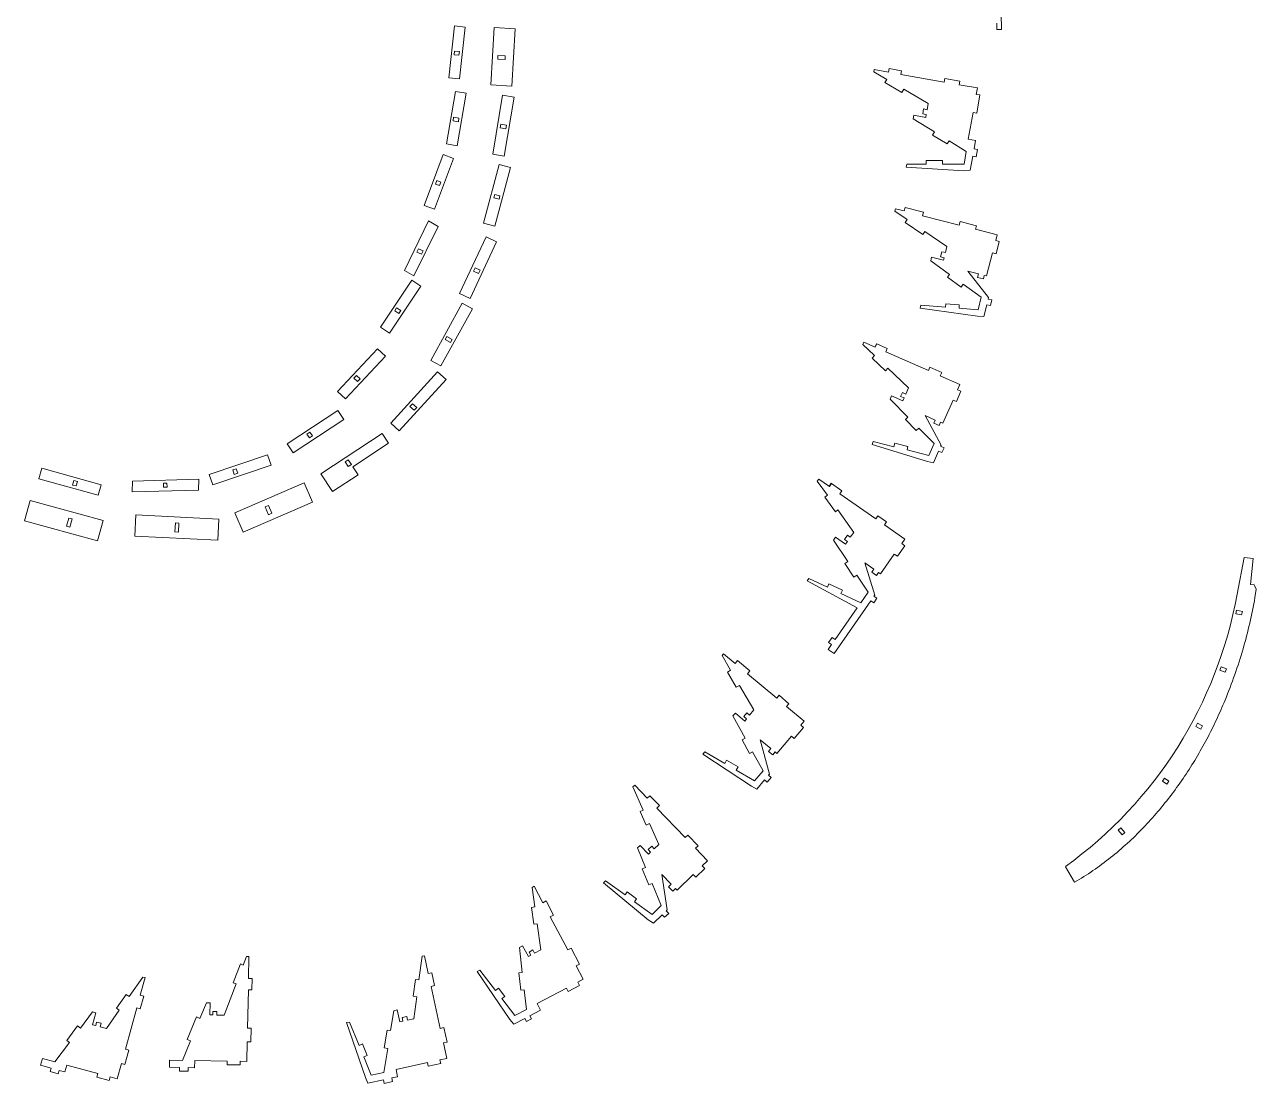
# Model space of a CAD drawing. Header units: millimetres. Extents: x -2091 to 2473, y -1360 to 1670.
# Drawn here: x -1264 to -248, y -1360 to -487 of the extents above; entities that cross this region are included whole.
import ezdxf

# ---------------------------------------------------------------- set-up
doc = ezdxf.new("R2010")
doc.units = ezdxf.units.MM

msp = doc.modelspace()

# ---------------------------------------------------------------- linework, layer by layer
at = {"color": 7, "linetype": 'Continuous', "lineweight": 15}
for p, q in [((-458.6, -490.9), (-459.7, -430.7)), ((-462.6, -485.9), (-462.5, -490.9)), ((-909.8, -488), (-914.5, -530.8)), ((-901, -489), (-909.8, -488)), ((-905.7, -531.8), (-901, -489)), ((-879.8, -536.7), (-876.9, -489.4)), ((-876.9, -489.4), (-859.6, -490.5)), ((-859.6, -490.5), (-862.5, -537.7)), ((-462.5, -490.9), (-458.6, -490.9)), ((-909.6, -508.8), (-909.9, -511.8)), ((-909.9, -511.8), (-906, -512.2)), ((-905.6, -509.2), (-909.6, -508.8)), ((-906, -512.2), (-905.6, -509.2)), ((-874.1, -515.4), (-873.9, -512.4)), ((-868, -515.8), (-874.1, -515.4)), ((-873.9, -512.4), (-867.8, -512.8)), ((-867.8, -512.8), (-868, -515.8)), ((-563.7, -524.1), (-564, -526)), ((-564, -526), (-553.2, -532.2)), ((-551.9, -526.2), (-563.7, -524.1)), ((-551.3, -523.2), (-551.9, -526.2)), ((-551.3, -523.2), (-541, -525)), ((-541, -525), (-541.6, -528)), ((-506, -534.3), (-541.6, -528)), ((-914.5, -530.8), (-905.7, -531.8)), ((-862.5, -537.7), (-879.8, -536.7)), ((-554.7, -534.8), (-553.2, -532.2)), ((-540.7, -542.9), (-554.7, -534.8)), ((-505.4, -531.3), (-506, -534.3)), ((-505.4, -531.3), (-492.9, -533.6)), ((-492.9, -533.6), (-493.4, -536.5)), ((-478.5, -539.2), (-493.4, -536.5)), ((-908.9, -542.1), (-916.3, -585.4)), ((-900.1, -543.6), (-908.9, -542.1)), ((-907.5, -586.9), (-900.1, -543.6)), ((-878.1, -593.7), (-870, -545.2)), ((-870, -545.2), (-860.6, -546.8)), ((-860.6, -546.8), (-868.7, -595.3)), ((-539.2, -540.3), (-540.7, -542.9)), ((-539.2, -540.3), (-519, -551.9)), ((-479.4, -544.5), (-478.5, -539.2)), ((-479.4, -544.5), (-476.5, -545)), ((-476.5, -545), (-479.1, -560)), ((-523.6, -560.5), (-522.9, -556.5)), ((-522.9, -556.5), (-520, -557.1)), ((-519, -551.9), (-520, -557.1)), ((-910.4, -563.3), (-910.9, -566.2)), ((-910.9, -566.2), (-906.5, -567)), ((-906, -564), (-910.4, -563.3)), ((-906.5, -567), (-906, -564)), ((-531, -561.7), (-531.5, -564.7)), ((-531.5, -564.7), (-513.8, -575.5)), ((-521.1, -563.5), (-531, -561.7)), ((-520.7, -561), (-523.6, -560.5)), ((-520.7, -561), (-521.1, -563.5)), ((-486, -581.5), (-482.1, -559.5)), ((-479.1, -560), (-482.1, -559.5)), ((-872, -572), (-871.5, -569.1)), ((-867.3, -572.8), (-872, -572)), ((-871.5, -569.1), (-866.8, -569.9)), ((-866.8, -569.9), (-867.3, -572.8)), ((-515.4, -578), (-513.8, -575.5)), ((-503.3, -585.4), (-515.4, -578)), ((-916.3, -585.4), (-907.5, -586.9)), ((-501.8, -582.9), (-503.3, -585.4)), ((-501.8, -582.9), (-487.7, -591.6)), ((-480.1, -582.5), (-486, -581.5)), ((-481.3, -589.3), (-480.1, -582.5)), ((-919, -594.2), (-934.6, -636)), ((-926.3, -639.1), (-910.6, -597.4)), ((-910.6, -597.4), (-919, -594.2)), ((-868.7, -595.3), (-878.1, -593.7)), ((-520.7, -599), (-520.7, -602)), ((-520.7, -599), (-507.4, -599)), ((-507.4, -599), (-507.4, -602)), ((-487.7, -591.6), (-489.5, -602.1)), ((-484.5, -607.1), (-482.4, -595.4)), ((-479.4, -595.9), (-482.4, -595.4)), ((-481.3, -589.3), (-478.4, -589.9)), ((-478.4, -589.9), (-479.4, -595.9)), ((-885.7, -650.7), (-872.9, -602.3)), ((-863.6, -604.7), (-876.5, -653.2)), ((-872.9, -602.3), (-863.6, -604.7)), ((-536.8, -601.9), (-537.2, -604.4)), ((-537.2, -604.4), (-489.6, -607.4)), ((-520.7, -602), (-536.8, -601.9)), ((-489.5, -602.1), (-507.4, -602)), ((-489.6, -607.4), (-484.5, -607.1)), ((-924.2, -615.6), (-925.3, -618.4)), ((-925.3, -618.4), (-922, -619.7)), ((-921, -616.8), (-924.2, -615.6)), ((-922, -619.7), (-921, -616.8)), ((-877.2, -629.9), (-876.4, -627)), ((-876.4, -627), (-872.2, -628.1)), ((-872.2, -628.1), (-873, -631)), ((-934.6, -636), (-926.3, -639.1)), ((-873, -631), (-877.2, -629.9)), ((-546.1, -638.8), (-546.6, -640.7)), ((-539, -640.6), (-546.1, -638.8)), ((-538.2, -637.7), (-539, -640.6)), ((-538.2, -637.7), (-523, -641.6)), ((-931.1, -648.8), (-951, -689.6)), ((-923.3, -653.3), (-931.1, -648.8)), ((-546.6, -640.7), (-536.4, -647.6)), ((-538.1, -650.1), (-536.4, -647.6)), ((-523, -641.6), (-523.8, -644.5)), ((-493.5, -652.2), (-523.8, -644.5)), ((-492.7, -649.3), (-493.5, -652.2)), ((-492.7, -649.3), (-479.2, -652.8)), ((-943.3, -694.1), (-923.3, -653.3)), ((-876.5, -653.2), (-885.7, -650.7)), ((-523.6, -659.9), (-538.1, -650.1)), ((-521.9, -657.5), (-523.6, -659.9)), ((-521.9, -657.5), (-503.6, -669.9)), ((-479.2, -652.8), (-480, -655.7)), ((-462.2, -660.3), (-480, -655.7)), ((-905.5, -708.8), (-883.6, -662)), ((-875, -666), (-896.9, -712.8)), ((-883.6, -662), (-875, -666)), ((-503.6, -669.9), (-504.9, -675)), ((-463.4, -665.1), (-462.2, -660.3)), ((-463.4, -665.1), (-460.5, -665.8)), ((-460.5, -665.8), (-463.1, -676)), ((-939.4, -671.8), (-940.7, -674.5)), ((-940.7, -674.5), (-936.9, -676.3)), ((-935.6, -673.6), (-939.4, -671.8)), ((-936.9, -676.3), (-935.6, -673.6)), ((-516.3, -678.8), (-517, -681.7)), ((-506.5, -681.3), (-516.3, -678.8)), ((-508.9, -678.5), (-507.8, -674.2)), ((-506, -679.3), (-508.9, -678.5)), ((-507.8, -674.2), (-504.9, -675)), ((-506, -679.3), (-506.5, -681.3)), ((-470.9, -694.2), (-466, -675.2)), ((-463.1, -676), (-466, -675.2)), ((-951, -689.6), (-943.3, -694.1)), ((-893.9, -690.3), (-892.6, -687.5)), ((-889.8, -692.2), (-893.9, -690.3)), ((-892.6, -687.5), (-888.5, -689.5)), ((-888.5, -689.5), (-889.8, -692.2)), ((-517, -681.7), (-501.4, -692.9)), ((-486.4, -690.2), (-477.6, -692.5)), ((-469.3, -712.1), (-486.4, -690.2)), ((-945, -697.8), (-970.7, -736.5)), ((-937.6, -702.7), (-945, -697.8)), ((-503.2, -695.3), (-501.4, -692.9)), ((-491.9, -703.5), (-503.2, -695.3)), ((-478.3, -695.4), (-477.6, -692.5)), ((-478.3, -695.4), (-473.5, -696.6)), ((-473.5, -696.6), (-472.8, -693.7)), ((-472.8, -693.7), (-470.9, -694.2)), ((-963.3, -741.5), (-937.6, -702.7)), ((-896.9, -712.8), (-905.5, -708.8)), ((-490.2, -701.1), (-491.9, -703.5)), ((-490.2, -701.1), (-475.3, -711.8)), ((-957.4, -720.6), (-959, -723.1)), ((-954, -722.8), (-957.4, -720.6)), ((-929.2, -763.8), (-903.3, -716.7)), ((-903.3, -716.7), (-894.9, -721.3)), ((-525.1, -718.4), (-525.7, -720.9)), ((-525.7, -720.9), (-478.3, -727.4)), ((-504.7, -720), (-525.1, -718.4)), ((-504.5, -717.1), (-504.7, -720)), ((-504.5, -717.1), (-493.4, -717.9)), ((-493.4, -717.9), (-493.6, -720.9)), ((-477.9, -722.2), (-493.6, -720.9)), ((-475.3, -711.8), (-477.9, -722.2)), ((-473.2, -727.6), (-470.7, -717.9)), ((-467.8, -718.6), (-470.7, -717.9)), ((-469.6, -713.3), (-469.3, -712.1)), ((-469.6, -713.3), (-466.7, -714)), ((-466.7, -714), (-467.8, -718.6)), ((-959, -723.1), (-955.7, -725.3)), ((-955.7, -725.3), (-954, -722.8)), ((-894.9, -721.3), (-920.9, -768.4)), ((-478.3, -727.4), (-473.2, -727.6)), ((-970.7, -736.5), (-963.3, -741.5)), ((-917.4, -746.7), (-915.9, -744.1)), ((-912.9, -749.1), (-917.4, -746.7)), ((-915.9, -744.1), (-911.5, -746.5)), ((-911.5, -746.5), (-912.9, -749.1)), ((-572.2, -748.8), (-573, -750.6)), ((-573, -750.6), (-563.4, -759.8)), ((-562.7, -753), (-572.2, -748.8)), ((-561.8, -750.1), (-563, -752.9)), ((-561.5, -750.2), (-562.7, -753)), ((-561.8, -750.1), (-561.5, -750.2)), ((-561.5, -750.2), (-552.8, -754.1)), ((-973.2, -754.2), (-1006.2, -789.4)), ((-999.6, -795.5), (-966.7, -760.3)), ((-966.7, -760.3), (-973.2, -754.2)), ((-565.4, -762), (-563.4, -759.8)), ((-552.8, -754.1), (-554, -756.8)), ((-518.8, -772.3), (-554, -756.8)), ((-920.9, -768.4), (-929.2, -763.8)), ((-554.4, -772.5), (-565.4, -762)), ((-552.3, -770.3), (-554.4, -772.5)), ((-552.3, -770.3), (-535.3, -786.4)), ((-517.6, -769.5), (-518.8, -772.3)), ((-517.6, -769.5), (-507.9, -773.8)), ((-990.6, -776.4), (-992.6, -778.6)), ((-992.6, -778.6), (-989.7, -781.3)), ((-987.6, -779.1), (-990.6, -776.4)), ((-989.7, -781.3), (-987.6, -779.1)), ((-962.2, -815.5), (-923.8, -773.2)), ((-916.7, -779.6), (-955.2, -821.9)), ((-923.8, -773.2), (-916.7, -779.6)), ((-507.9, -773.8), (-509.1, -776.5)), ((-492.9, -783.6), (-509.1, -776.5)), ((-1006.2, -789.4), (-999.6, -795.5)), ((-541.8, -793.6), (-540.4, -790.4)), ((-540.4, -790.4), (-537.6, -791.6)), ((-535.3, -786.4), (-537.6, -791.6)), ((-492.1, -789.3), (-495.8, -797.8)), ((-494.9, -788.1), (-492.9, -783.6)), ((-494.9, -788.1), (-492.1, -789.3)), ((-946.4, -801.8), (-944.4, -799.6)), ((-942.9, -805), (-946.4, -801.8)), ((-944.4, -799.6), (-940.9, -802.8)), ((-549.3, -793.1), (-550.5, -795.9)), ((-550.5, -795.9), (-535.8, -810.7)), ((-540.1, -797.2), (-549.3, -793.1)), ((-539, -794.8), (-541.8, -793.6)), ((-539, -794.8), (-540.1, -797.2)), ((-507, -815.7), (-498.6, -796.6)), ((-495.8, -797.8), (-498.6, -796.6)), ((-1005.9, -805.1), (-1047.7, -832.6)), ((-1042.8, -840), (-1001, -812.6)), ((-1001, -812.6), (-1005.9, -805.1)), ((-940.9, -802.8), (-942.9, -805)), ((-537.9, -812.7), (-535.8, -810.7)), ((-521.6, -809.2), (-513.2, -813)), ((-508.3, -833.7), (-521.6, -809.2)), ((-955.2, -821.9), (-962.2, -815.5)), ((-529, -821.7), (-537.9, -812.7)), ((-526.9, -819.6), (-529, -821.7)), ((-526.9, -819.6), (-514.2, -832.4)), ((-514.4, -815.7), (-513.2, -813)), ((-514.4, -815.7), (-510.1, -817.6)), ((-510.1, -817.6), (-508.9, -814.8)), ((-508.9, -814.8), (-507, -815.7)), ((-1047.7, -832.6), (-1042.8, -840)), ((-1028.9, -822.9), (-1031.4, -824.6)), ((-1031.4, -824.6), (-1029.3, -827.6)), ((-1029.3, -827.6), (-1026.8, -826)), ((-1026.8, -826), (-1028.9, -822.9)), ((-1019.8, -857.4), (-969.3, -824.2)), ((-964.1, -832.1), (-993.5, -851.5)), ((-969.3, -824.2), (-964.1, -832.1)), ((-564.4, -830.8), (-565.4, -833.1)), ((-547.3, -835.1), (-564.4, -830.8)), ((-546.6, -832.1), (-547.3, -835.1)), ((-546.6, -832.1), (-535.8, -834.8)), ((-514.2, -832.4), (-518.5, -842.2)), ((-1063.8, -841.8), (-1112, -858)), ((-1060.9, -850.3), (-1063.8, -841.8)), ((-565.4, -833.1), (-519.7, -847.3)), ((-535.8, -834.8), (-536.5, -837.7)), ((-518.5, -842.2), (-536.5, -837.7)), ((-514.7, -848.3), (-510.5, -838.7)), ((-507.8, -839.9), (-510.5, -838.7)), ((-508.8, -834.7), (-508.3, -833.7)), ((-508.8, -834.7), (-506, -835.9)), ((-506, -835.9), (-507.8, -839.9)), ((-1252.5, -861.4), (-1250.1, -852.8)), ((-1250.1, -852.8), (-1201.1, -866.5)), ((-1109.1, -866.5), (-1060.9, -850.3)), ((-999.8, -847.4), (-997.3, -845.8)), ((-997.3, -851.3), (-999.8, -847.4)), ((-997.3, -845.8), (-994.7, -849.6)), ((-994.7, -849.6), (-997.3, -851.3)), ((-993.5, -851.5), (-989.2, -858.1)), ((-519.7, -847.3), (-514.7, -848.3)), ((-1203.5, -875.1), (-1252.5, -861.4)), ((-1224.6, -866.6), (-1223.6, -862.9)), ((-1223.6, -862.9), (-1220.7, -863.7)), ((-1175.3, -863.3), (-1175.5, -872.2)), ((-1120.5, -861.8), (-1175.3, -863.3)), ((-1120.7, -870.8), (-1120.5, -861.8)), ((-1112, -858), (-1109.1, -866.5)), ((-1089.7, -853.2), (-1092.6, -854.2)), ((-1092.6, -854.2), (-1091.3, -857.9)), ((-1091.3, -857.9), (-1088.5, -856.9)), ((-1088.5, -856.9), (-1089.7, -853.2)), ((-1010.2, -872), (-1019.8, -857.4)), ((-989.2, -858.1), (-1010.2, -872)), ((-609.3, -861.7), (-610.5, -863.3)), ((-610.5, -863.3), (-602.1, -875.1)), ((-600.5, -867.8), (-609.3, -861.7)), ((-1221.7, -867.4), (-1224.6, -866.6)), ((-1220.7, -863.7), (-1221.7, -867.4)), ((-1201.1, -866.5), (-1203.5, -875.1)), ((-1175.5, -872.2), (-1120.7, -870.8)), ((-1146.8, -865), (-1149.8, -865.1)), ((-1149.8, -865.1), (-1149.7, -868.5)), ((-1149.7, -868.5), (-1146.7, -868.4)), ((-1146.7, -868.4), (-1146.8, -865)), ((-1090.8, -889.5), (-1033.7, -864.7)), ((-1033.7, -864.7), (-1026.8, -880.7)), ((-599, -865.2), (-600.7, -867.7)), ((-598.8, -865.4), (-600.5, -867.8)), ((-599, -865.2), (-598.8, -865.4)), ((-598.8, -865.4), (-590.2, -871.3)), ((-590.2, -871.3), (-592, -873.8)), ((-1259.6, -879.3), (-1264.2, -896.1)), ((-1199.5, -895.9), (-1259.6, -879.3)), ((-1026.8, -880.7), (-1083.9, -905.5)), ((-1065.9, -884.6), (-1063.1, -883.4)), ((-1063.1, -883.4), (-1060.3, -889.9)), ((-604.2, -876.5), (-602.1, -875.1)), ((-595.6, -888.6), (-604.2, -876.5)), ((-562.3, -894.5), (-592, -873.8)), ((-1227.8, -893.8), (-1229.7, -900.6)), ((-1224.9, -894.6), (-1227.8, -893.8)), ((-1173.3, -908.7), (-1172.5, -891.3)), ((-1172.5, -891.3), (-1104.1, -894.8)), ((-1083.9, -905.5), (-1090.8, -889.5)), ((-1063.1, -891.1), (-1065.9, -884.6)), ((-1060.3, -889.9), (-1063.1, -891.1)), ((-593.6, -887.1), (-595.6, -888.6)), ((-593.6, -887.1), (-580.4, -905.7)), ((-560.6, -892), (-562.3, -894.5)), ((-560.6, -892), (-553.4, -897)), ((-1264.2, -896.1), (-1204.1, -912.7)), ((-1229.7, -900.6), (-1226.8, -901.4)), ((-1226.8, -901.4), (-1224.9, -894.6)), ((-1204.1, -912.7), (-1199.5, -895.9)), ((-1140.3, -905.2), (-1139.9, -897.9)), ((-1139.9, -897.9), (-1136.9, -898.1)), ((-1136.9, -898.1), (-1137.3, -905.4)), ((-1104.1, -894.8), (-1105, -912.2)), ((-553.4, -897), (-555.2, -899.4)), ((-538.3, -911.2), (-555.2, -899.4)), ((-1105, -912.2), (-1173.3, -908.7)), ((-1137.3, -905.4), (-1140.3, -905.2)), ((-595.4, -909.6), (-597.1, -912.1)), ((-597.1, -912.1), (-585.4, -929.6)), ((-587.2, -915.4), (-595.4, -909.6)), ((-588.1, -911.5), (-585.7, -908)), ((-585.7, -913.2), (-588.1, -911.5)), ((-585.7, -913.2), (-587.2, -915.4)), ((-585.7, -908), (-583.3, -909.7)), ((-580.4, -905.7), (-583.3, -909.7)), ((-540.9, -914.9), (-538.3, -911.2)), ((-558.3, -939.9), (-547, -923.7)), ((-544.5, -925.4), (-547, -923.7)), ((-538.4, -916.7), (-544.5, -925.4)), ((-540.9, -914.9), (-538.4, -916.7)), ((-587.9, -931.3), (-585.4, -929.6)), ((-580.3, -942.7), (-587.9, -931.3)), ((-571.4, -930.8), (-563.9, -936)), ((-563.1, -957.3), (-571.4, -930.8)), ((-264.4, -956.6), (-258.4, -926.3)), ((-258.4, -926.3), (-251.1, -927.1)), ((-251.1, -927.1), (-253.3, -948.7)), ((-617.6, -943.6), (-619, -945.7)), ((-602.1, -950.9), (-617.6, -943.6)), ((-577.8, -941), (-580.3, -942.7)), ((-577.8, -941), (-568.6, -954.9)), ((-565.6, -938.5), (-563.9, -936)), ((-565.6, -938.5), (-561.7, -941.2)), ((-561.7, -941.2), (-560, -938.7)), ((-560, -938.7), (-558.3, -939.9)), ((-619, -945.7), (-577.7, -968)), ((-600.9, -948.1), (-602.1, -950.9)), ((-600.9, -948.1), (-589.7, -953.3)), ((-589.7, -953.3), (-591, -956.1)), ((-253.3, -948.7), (-250.3, -949)), ((-250.3, -949), (-248.5, -952.4)), ((-248.5, -952.4), (-249.6, -959.3)), ((-596.7, -1005.6), (-566.4, -962)), ((-574.7, -963.7), (-591, -956.1)), ((-568.6, -954.9), (-574.7, -963.7)), ((-563.9, -963.7), (-566.4, -962)), ((-561.3, -960), (-563.9, -963.7)), ((-563.8, -958.3), (-563.1, -957.3)), ((-563.8, -958.3), (-561.3, -960)), ((-577.7, -968), (-595.8, -994)), ((-265.5, -972.7), (-264.8, -969.8)), ((-260.6, -973.7), (-265.5, -972.7)), ((-264.8, -969.8), (-260, -970.8)), ((-260, -970.8), (-260.6, -973.7)), ((-601.2, -996.4), (-598.3, -992.3)), ((-598.3, -992.3), (-595.8, -994)), ((-598.7, -998.1), (-601.6, -1002.2)), ((-601.6, -1002.2), (-596.7, -1005.6)), ((-598.7, -998.1), (-601.2, -996.4)), ((-687.8, -1005.8), (-689.1, -1007.3)), ((-689.1, -1007.3), (-682.1, -1019.3)), ((-678.3, -1013.7), (-687.8, -1005.8)), ((-676.4, -1011.4), (-678.3, -1013.7)), ((-676.4, -1011.4), (-666.2, -1019.9)), ((-684.6, -1020.8), (-682.1, -1019.3)), ((-677.3, -1033.3), (-684.6, -1020.8)), ((-666.2, -1019.9), (-668.1, -1022.2)), ((-644, -1042.3), (-668.1, -1022.2)), ((-278.5, -1019.4), (-277.6, -1016.6)), ((-274.1, -1021), (-278.5, -1019.4)), ((-277.6, -1016.6), (-273.1, -1018.1)), ((-273.1, -1018.1), (-274.1, -1021)), ((-674.8, -1031.8), (-677.3, -1033.3)), ((-674.8, -1031.8), (-662.9, -1052.1)), ((-642.1, -1040), (-644, -1042.3)), ((-642.1, -1040), (-633.9, -1046.9)), ((-678.1, -1054.7), (-680.1, -1057)), ((-670.4, -1061.2), (-678.1, -1054.7)), ((-671.2, -1057.5), (-668.7, -1054.4)), ((-668.7, -1054.4), (-666.4, -1056.3)), ((-662.9, -1052.1), (-666.4, -1056.3)), ((-633.9, -1046.9), (-635.8, -1049.2)), ((-621.3, -1061.2), (-635.8, -1049.2)), ((-680.1, -1057), (-670, -1075.3)), ((-668.9, -1059.4), (-671.2, -1057.5)), ((-668.9, -1059.4), (-670.4, -1061.2)), ((-621.8, -1066.5), (-629.5, -1075.7)), ((-624.1, -1064.6), (-621.3, -1061.2)), ((-624.1, -1064.6), (-621.8, -1066.5)), ((-298.5, -1065.8), (-297.1, -1063.1)), ((-294.3, -1067.9), (-298.5, -1065.8)), ((-297.1, -1063.1), (-292.9, -1065.3)), ((-292.9, -1065.3), (-294.3, -1067.9)), ((-672.6, -1076.7), (-670, -1075.3)), ((-657.6, -1076.6), (-648.8, -1083.9)), ((-650, -1105), (-657.6, -1076.6)), ((-643.8, -1088.1), (-631.8, -1073.8)), ((-629.5, -1075.7), (-631.8, -1073.8)), ((-703.2, -1086.7), (-704.8, -1088.6)), ((-686.8, -1096.2), (-703.2, -1086.7)), ((-666.5, -1087.9), (-672.6, -1076.7)), ((-663.9, -1086.5), (-666.5, -1087.9)), ((-663.9, -1086.5), (-655.3, -1102.2)), ((-650.7, -1086.2), (-648.8, -1083.9)), ((-650.7, -1086.2), (-647.3, -1089)), ((-647.3, -1089), (-645.4, -1086.7)), ((-645.4, -1086.7), (-643.8, -1088.1)), ((-704.8, -1088.6), (-664.8, -1114.9)), ((-685.3, -1093.6), (-686.8, -1096.2)), ((-685.3, -1093.6), (-675.8, -1099)), ((-675.8, -1099), (-677.3, -1101.6)), ((-662.2, -1110.4), (-677.3, -1101.6)), ((-655.3, -1102.2), (-662.2, -1110.4)), ((-650.8, -1105.9), (-650, -1105)), ((-650.8, -1105.9), (-648.5, -1107.9)), ((-761.1, -1114.1), (-762.6, -1115.5)), ((-762.6, -1115.5), (-754, -1134.7)), ((-750.7, -1124.9), (-761.1, -1114.1)), ((-664.8, -1114.9), (-660.3, -1117.3)), ((-660.3, -1117.3), (-654.1, -1109.8)), ((-651.8, -1111.7), (-654.1, -1109.8)), ((-648.5, -1107.9), (-651.8, -1111.7)), ((-325.9, -1110.8), (-324.1, -1108.3)), ((-322.3, -1113.4), (-325.9, -1110.8)), ((-324.1, -1108.3), (-320.5, -1110.9)), ((-320.5, -1110.9), (-322.3, -1113.4)), ((-748.5, -1122.8), (-750.7, -1124.9)), ((-748.5, -1122.8), (-740.7, -1130.9)), ((-756.6, -1135.9), (-754, -1134.7)), ((-751.6, -1147), (-756.6, -1135.9)), ((-740.7, -1130.9), (-742.9, -1133)), ((-719.4, -1157.2), (-742.9, -1133)), ((-748.9, -1145.8), (-751.6, -1147)), ((-748.9, -1145.8), (-741.3, -1162.9)), ((-717.3, -1155.2), (-719.4, -1157.2)), ((-717.3, -1155.2), (-708.8, -1164)), ((-362.4, -1151.3), (-360.2, -1149.3)), ((-359, -1155), (-362.4, -1151.3)), ((-360.2, -1149.3), (-356.8, -1153)), ((-356.8, -1153), (-359, -1155)), ((-756.7, -1163.8), (-758.9, -1165.9)), ((-758.9, -1165.9), (-752.2, -1182)), ((-749.8, -1171), (-756.7, -1163.8)), ((-750, -1167.1), (-747.1, -1164.3)), ((-748, -1169.3), (-750, -1167.1)), ((-747.1, -1164.3), (-745.1, -1166.5)), ((-741.3, -1162.9), (-745.1, -1166.5)), ((-708.8, -1164), (-711, -1166)), ((-701, -1176.4), (-711, -1166)), ((-748, -1169.3), (-749.8, -1171)), ((-705.5, -1180.7), (-701, -1176.4)), ((-754.9, -1183.1), (-752.2, -1182)), ((-749.4, -1196.3), (-754.9, -1183.1)), ((-738.7, -1187.7), (-730.9, -1195.8)), ((-734.2, -1216.8), (-738.7, -1187.7)), ((-726.2, -1200.7), (-712.8, -1187.8)), ((-710.7, -1190), (-712.8, -1187.8)), ((-703.4, -1182.9), (-710.7, -1190)), ((-705.5, -1180.7), (-703.4, -1182.9)), ((-398.4, -1194.2), (-405.9, -1181.3)), ((-843.9, -1197.5), (-845.7, -1198.4)), ((-845.7, -1198.4), (-843.4, -1214.5)), ((-836.8, -1211), (-843.9, -1197.5)), ((-785.1, -1192.9), (-786.9, -1194.6)), ((-786.9, -1194.6), (-750, -1225.1)), ((-769.1, -1204.5), (-785.1, -1192.9)), ((-746.7, -1195.1), (-749.4, -1196.3)), ((-746.7, -1195.1), (-739.2, -1213.4)), ((-733.1, -1197.9), (-730.9, -1195.8)), ((-733.1, -1197.9), (-729.6, -1201.5)), ((-767.3, -1202.1), (-769.1, -1204.5)), ((-767.3, -1202.1), (-759.5, -1207.9)), ((-759.5, -1207.9), (-761.2, -1210.3)), ((-729.6, -1201.5), (-727.4, -1199.4)), ((-727.4, -1199.4), (-726.2, -1200.7)), ((-846.3, -1215), (-843.4, -1214.5)), ((-844.4, -1228.8), (-846.3, -1215)), ((-834.1, -1209.6), (-836.8, -1211)), ((-834.1, -1209.6), (-828, -1221.2)), ((-746.8, -1220.8), (-761.2, -1210.3)), ((-739.2, -1213.4), (-746.8, -1220.8)), ((-735.1, -1217.6), (-734.2, -1216.8)), ((-735.1, -1217.6), (-733, -1219.8)), ((-841.5, -1228.4), (-844.4, -1228.8)), ((-841.5, -1228.4), (-838.4, -1249.9)), ((-828, -1221.2), (-830.7, -1222.6)), ((-816.2, -1250), (-830.7, -1222.6)), ((-750, -1225.1), (-745.7, -1227.9)), ((-745.7, -1227.9), (-738.4, -1220.9)), ((-736.4, -1223), (-738.4, -1220.9)), ((-733, -1219.8), (-736.4, -1223)), ((-853.5, -1246.5), (-856.2, -1247.9)), ((-856.2, -1247.9), (-853.9, -1268.6)), ((-848.8, -1255.4), (-853.5, -1246.5)), ((-813.5, -1248.6), (-816.2, -1250)), ((-813.5, -1248.6), (-806.7, -1261.6)), ((-1083.9, -1262.4), (-1081.2, -1255.3)), ((-1081.2, -1255.3), (-1079.2, -1255.3)), ((-1079.2, -1255.3), (-1079.5, -1273.4)), ((-936.5, -1255.2), (-939, -1274.7)), ((-934.5, -1254.8), (-936.5, -1255.2)), ((-931.3, -1269.5), (-934.5, -1254.8)), ((-846.8, -1254.3), (-848.8, -1255.4)), ((-848.2, -1251.7), (-845, -1249.9)), ((-846.8, -1254.3), (-848.2, -1251.7)), ((-845, -1249.9), (-843.6, -1252.6)), ((-838.4, -1249.9), (-843.6, -1252.6)), ((-1092.1, -1277), (-1086.2, -1261.5)), ((-1092.1, -1277), (-1086.2, -1261.5)), ((-1086.2, -1261.5), (-1083.9, -1262.4)), ((-1086.2, -1261.5), (-1086.2, -1261.5)), ((-928.4, -1268.8), (-931.3, -1269.5)), ((-928.4, -1268.8), (-926.1, -1279.4)), ((-888.8, -1266.6), (-891, -1267.7)), ((-891, -1267.7), (-864.1, -1307.3)), ((-875.8, -1283.5), (-888.8, -1266.6)), ((-856.7, -1268.9), (-853.9, -1268.6)), ((-855.1, -1283.2), (-856.7, -1268.9)), ((-806.7, -1261.6), (-809.3, -1263)), ((-803.5, -1274.1), (-809.3, -1263)), ((-1166.7, -1272.3), (-1178.1, -1288.4)), ((-1168.8, -1287.3), (-1164.8, -1272.8)), ((-1164.8, -1272.8), (-1166.7, -1272.3)), ((-1099.7, -1303.8), (-1089.8, -1277.9)), ((-1089.8, -1277.9), (-1092.1, -1277)), ((-1092.1, -1277), (-1092.1, -1277)), ((-1076.5, -1273.5), (-1079.5, -1273.4)), ((-1076.7, -1282.9), (-1076.5, -1273.5)), ((-943.8, -1288.1), (-942, -1274.4)), ((-942, -1274.4), (-939, -1274.7)), ((-926.1, -1279.4), (-929, -1280)), ((-806.7, -1279.2), (-816, -1284.1)), ((-808.1, -1276.5), (-803.5, -1274.1)), ((-808.1, -1276.5), (-806.7, -1279.2)), ((-1188.5, -1298), (-1180.5, -1286.7)), ((-1180.5, -1286.7), (-1178.1, -1288.4)), ((-1165.9, -1288.1), (-1168.8, -1287.3)), ((-1168.8, -1298.5), (-1165.9, -1288.1)), ((-1079.7, -1282.8), (-1080.3, -1314.5)), ((-1076.7, -1282.9), (-1079.7, -1282.8)), ((-940.8, -1288.5), (-943.8, -1288.1)), ((-940.8, -1288.5), (-943.2, -1306.7)), ((-921.4, -1314.7), (-929, -1280)), ((-873.4, -1281.6), (-875.8, -1283.5)), ((-873.4, -1281.6), (-868.2, -1288.3)), ((-868.2, -1288.3), (-870.6, -1290.1)), ((-852.3, -1282.8), (-855.1, -1283.2)), ((-852.3, -1282.8), (-850.4, -1299)), ((-841.5, -1294.2), (-817.4, -1281.5)), ((-816, -1284.1), (-817.4, -1281.5)), ((-1186.1, -1299.7), (-1196.7, -1314.7)), ((-1186.1, -1299.7), (-1188.5, -1298)), ((-1181.1, -1331.9), (-1171.7, -1297.7)), ((-1168.8, -1298.5), (-1171.7, -1297.7)), ((-1119.7, -1306.4), (-1114.3, -1293.5)), ((-1114.3, -1293.5), (-1111.3, -1293.5)), ((-1111.3, -1293.5), (-1111.5, -1303.6)), ((-959.8, -1300.1), (-962.4, -1316.5)), ((-956.9, -1299.4), (-959.8, -1300.1)), ((-954.7, -1309.3), (-956.9, -1299.4)), ((-859.9, -1304), (-870.6, -1290.1)), ((-850.4, -1299), (-859.9, -1304)), ((-847.6, -1304.2), (-838.7, -1299.5)), ((-838.7, -1299.5), (-841.5, -1294.2)), ((-1208.3, -1301.1), (-1218.2, -1314.4)), ((-1205.4, -1301.9), (-1208.3, -1301.1)), ((-1208.1, -1311.6), (-1205.4, -1301.9)), ((-1205.6, -1312.2), (-1204.8, -1309.4)), ((-1204.8, -1309.4), (-1201.1, -1310.4)), ((-1130.1, -1323.7), (-1122.4, -1305.2)), ((-1122.4, -1305.2), (-1119.7, -1306.4)), ((-1111.5, -1303.6), (-1109, -1303.6)), ((-1109, -1303.6), (-1109, -1300.6)), ((-1109, -1300.6), (-1105.6, -1300.7)), ((-1105.6, -1300.7), (-1105.6, -1303.7)), ((-1105.6, -1303.7), (-1099.7, -1303.8)), ((-996.2, -1309.4), (-998.7, -1309.9)), ((-998.7, -1309.9), (-983.2, -1355.2)), ((-988.4, -1328.7), (-996.2, -1309.4)), ((-952.2, -1308.7), (-954.7, -1309.3)), ((-952.8, -1305.8), (-949.1, -1304.9)), ((-952.2, -1308.7), (-952.8, -1305.8)), ((-949.1, -1304.9), (-948.4, -1307.9)), ((-943.2, -1306.7), (-948.4, -1307.9)), ((-864.1, -1307.3), (-860.8, -1311.2)), ((-860.8, -1311.2), (-851.7, -1306.4)), ((-850.3, -1309), (-851.7, -1306.4)), ((-846.2, -1306.9), (-850.3, -1309)), ((-847.6, -1304.2), (-846.2, -1306.9)), ((-1229.5, -1324.5), (-1220.6, -1312.6)), ((-1220.6, -1312.6), (-1218.2, -1314.4)), ((-1205.6, -1312.2), (-1208.1, -1311.6)), ((-1201.1, -1310.4), (-1201.9, -1313.3)), ((-1196.7, -1314.7), (-1201.9, -1313.3)), ((-1077.3, -1314.5), (-1080.3, -1314.5)), ((-1077.6, -1325.8), (-1077.3, -1314.5)), ((-967.6, -1330.7), (-965.3, -1316)), ((-965.3, -1316), (-962.4, -1316.5)), ((-918.5, -1314), (-921.4, -1314.7)), ((-918.5, -1314), (-915.8, -1326)), ((-1227.2, -1326.3), (-1239.2, -1342.3)), ((-1227.2, -1326.3), (-1229.5, -1324.5)), ((-1134.1, -1341), (-1127.3, -1324.8)), ((-1127.3, -1324.8), (-1130.1, -1323.7)), ((-1080.6, -1325.7), (-1080.9, -1341.9)), ((-1077.6, -1325.8), (-1080.6, -1325.7)), ((-985.6, -1327.5), (-988.4, -1328.7)), ((-985.6, -1327.5), (-981.8, -1336.9)), ((-915.8, -1326), (-918.8, -1326.6)), ((-916, -1339.4), (-918.8, -1326.6)), ((-1249.5, -1339.4), (-1251, -1345.1)), ((-1239.2, -1342.3), (-1249.5, -1339.4)), ((-1181.5, -1344.5), (-1178.2, -1332.7)), ((-1178.2, -1332.7), (-1181.1, -1331.9)), ((-981.8, -1336.9), (-984.5, -1338)), ((-978.3, -1353.2), (-984.5, -1338)), ((-964.7, -1331.2), (-967.9, -1350.9)), ((-964.7, -1331.2), (-967.6, -1330.7)), ((-921.7, -1340.7), (-916, -1339.4)), ((-921.7, -1340.7), (-921.1, -1343.6)), ((-1251, -1345.1), (-1242.4, -1347.5)), ((-1243.2, -1350.3), (-1242.4, -1347.5)), ((-1236.4, -1352.2), (-1243.2, -1350.3)), ((-1235.6, -1349.3), (-1236.4, -1352.2)), ((-1235.6, -1349.3), (-1230.9, -1350.6)), ((-1230.9, -1350.6), (-1229.3, -1344.9)), ((-1229.3, -1344.9), (-1203.8, -1351.9)), ((-1187.9, -1356.3), (-1184.4, -1343.7)), ((-1181.5, -1344.5), (-1184.4, -1343.7)), ((-1144.7, -1340.8), (-1144.8, -1346.7)), ((-1136.5, -1346.8), (-1144.8, -1346.7)), ((-1144.7, -1340.8), (-1134.1, -1341)), ((-1136.5, -1349.8), (-1136.5, -1346.8)), ((-1129.2, -1350), (-1136.5, -1349.8)), ((-1124, -1347.1), (-1129.2, -1347)), ((-1129.2, -1347), (-1129.2, -1350)), ((-1123.9, -1341.1), (-1124, -1347.1)), ((-1097.1, -1341.6), (-1123.9, -1341.1)), ((-1097.2, -1344.6), (-1097.1, -1341.6)), ((-1086.5, -1344.8), (-1097.2, -1344.6)), ((-1080.9, -1341.9), (-1086.5, -1341.8)), ((-1086.5, -1341.8), (-1086.5, -1344.8)), ((-957.9, -1348.6), (-932, -1342.9)), ((-956.7, -1354.5), (-957.9, -1348.6)), ((-931.4, -1345.9), (-932, -1342.9)), ((-921.1, -1343.6), (-931.4, -1345.9)), ((-1204.6, -1354.8), (-1203.8, -1351.9)), ((-1194.4, -1357.6), (-1204.6, -1354.8)), ((-1193.6, -1354.7), (-1194.4, -1357.6)), ((-1193.6, -1354.7), (-1187.9, -1356.3)), ((-983.2, -1355.2), (-981.1, -1359.8)), ((-981.1, -1359.8), (-968.3, -1357)), ((-967.9, -1350.9), (-978.3, -1353.2)), ((-967.7, -1360), (-968.3, -1357)), ((-960.8, -1358.5), (-967.7, -1360)), ((-961.4, -1355.5), (-956.7, -1354.5)), ((-961.4, -1355.5), (-960.8, -1358.5))]:
    msp.add_line(p, q, dxfattribs=at)
msp.add_arc((-613.1, -893.8), 354.3, 305.782, 349.787, dxfattribs=at)
msp.add_open_spline([(-249.6, -959.3), (-251, -966.4), (-253.7, -980.7), (-259.3, -1001.9), (-266.1, -1023.1), (-273.5, -1042.6), (-281.3, -1060.3), (-289.2, -1076.2), (-297.9, -1091.8), (-307.6, -1107), (-318.1, -1121.7), (-329.5, -1135.9), (-341.7, -1149.5), (-354.7, -1162.2), (-368.5, -1173.9), (-383, -1184.8), (-393.3, -1191.1), (-398.4, -1194.2)], degree=3, knots=[0, 0, 0, 0, 0.075564, 0.152276, 0.229911, 0.308238, 0.370136, 0.432234, 0.494444, 0.556705, 0.620249, 0.683812, 0.747376, 0.810833, 0.874106, 0.937165, 1, 1, 1, 1], dxfattribs=at)

doc.saveas('drawing.dxf')
